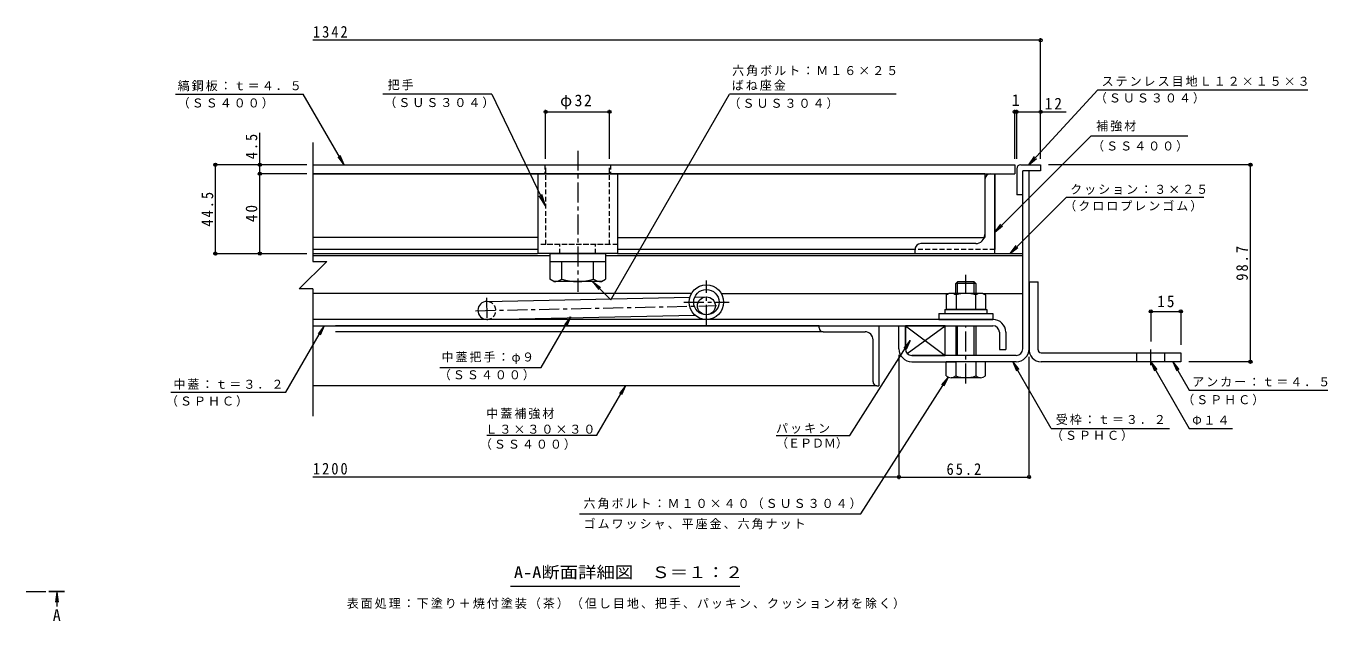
# Model space of a CAD drawing. Units: millimetres on the paper, enlarged 10 times, with parts at other scales. Extents: x -2620 to 2719, y -1962 to 1598.
# Drawn here: x -543 to 2719, y 108 to 1598 of the extents above; entities that cross this region are included whole.
import ezdxf
from ezdxf.enums import TextEntityAlignment as Align

# ---------------------------------------------------------------- set-up
doc = ezdxf.new("R2010")
doc.units = ezdxf.units.MM
doc.header["$LTSCALE"] = 10
doc.header["$PDMODE"] = 32
doc.header["$PDSIZE"] = 8
doc.linetypes.add('CHAIN1', pattern=[8, 5, -1, 1, -1])
doc.linetypes.add('DASHED1', pattern=[1.8, 1.2, -0.6])
for name, color, linetype, lineweight in [('0-2_仕上', 3, 'Continuous', 9), ('0-5_寸法', 7, 'Continuous', 9), ('D-1', 2, 'Continuous', 9), ('D-2', 3, 'Continuous', 9), ('D-3', 4, 'Continuous', 9), ('D-5', 7, 'Continuous', 9), ('D-6', 6, 'Continuous', 9), ('D-7', 5, 'Continuous', 5), ('D-8', 5, 'Continuous', 5), ('D-9', 134, 'Continuous', 5), ('D-A', 3, 'Continuous', 9), ('D-B', 6, 'Continuous', 9), ('D-C', 2, 'Continuous', 9), ('D-E', 3, 'Continuous', 9), ('D-F', 7, 'Continuous', 9)]:
    doc.layers.add(name, color=color, linetype=linetype, lineweight=lineweight)
doc.styles.add('ＭＳ ゴシック', font='')
doc.styles.get('ＭＳ ゴシック').set_extended_font_data('MS Gothic')

msp = doc.modelspace()

# ---------------------------------------------------------------- linework, layer by layer
at = {"layer": '0-2_仕上', "color": 4, "linetype": 'CHAIN1'}
msp.add_line((-543.28, 181.83), (-486.29, 181.83), dxfattribs=at)
at = {"layer": '0-2_仕上', "color": 4}
for q in [(-469.55, 155.04), (-463.02, 155.04), (-466.29, 144.23)]:
    msp.add_line((-466.29, 179.83), q, dxfattribs=at)
msp.add_solid([(-446.29, 179.83), (-446.29, 183.83), (-486.29, 179.83), (-486.29, 183.83)], dxfattribs=at)
at = {"layer": 'D-1'}
for p, q in [((1969.73, 1235.81), (1953.73, 1235.81)), ((1953.73, 789.31), (1953.73, 1235.81)), ((1969.73, 789.31), (1969.73, 1235.81)), ((1659.73, 789.31), (1659.73, 847.31)), ((1937.73, 773.31), (1675.73, 773.31)), ((1675.73, 757.31), (1786.23, 757.31)), ((1937.73, 757.31), (1836.23, 757.31))]:
    msp.add_line(p, q, dxfattribs=at)
msp.add_lwpolyline([(1643.73, 789.31), (1643.73, 847.31), (1659.73, 847.31)], dxfattribs=at)
for centre, radius, start, end in [((1675.73, 789.31), 32, 180, 270), ((1675.73, 789.31), 16, 180, 270), ((1937.73, 789.31), 16, 270, 0), ((1937.73, 789.31), 32, 270, 0)]:
    msp.add_arc(centre, radius, start, end, dxfattribs=at)
at = {"layer": 'D-2'}
for p, q in [((175.57, 1250.81), (1933.73, 1250.81)), ((1933.73, 1250.81), (1933.73, 1228.31)), ((175.57, 1228.31), (1933.73, 1228.31))]:
    msp.add_line(p, q, dxfattribs=at)
at = {"layer": 'D-2', "linetype": 'DASHED1'}
for p, q in [((756.23, 1250.81), (756.23, 1228.31)), ((921.23, 1250.81), (921.23, 1228.31))]:
    msp.add_line(p, q, dxfattribs=at)
at = {"layer": 'D-2', "linetype": 'CHAIN1'}
for p, q in [((1161.23, 849.82), (1161.23, 960.8)), ((1104.49, 906.56), (1217.97, 906.56))]:
    msp.add_line(p, q, dxfattribs=at)
at = {"layer": 'D-2'}
for radius in [43.25, 31.75]:
    msp.add_circle((1161.23, 906.56), radius, dxfattribs=at)
at = {"layer": 'D-3'}
for p, q in [((1938.73, 1240.81), (1938.73, 1175.81)), ((1948.73, 1250.81), (1998.73, 1250.81)), ((1953.73, 1175.81), (1953.73, 1235.81)), ((1953.73, 1175.81), (1938.73, 1175.81))]:
    msp.add_line(p, q, dxfattribs=at)
msp.add_lwpolyline([(1998.73, 1250.81), (1998.73, 1235.81), (1953.73, 1235.81)], dxfattribs=at)
msp.add_arc((1948.73, 1240.81), 10, 90, 180, dxfattribs=at)
at = {"layer": 'D-5'}
for p, q in [((2142.28, 1438.21), (1968.76, 1250.81)), ((2142.28, 1438.21), (2668.12, 1438.21)), ((-168.62, 1427.49), (151.19, 1427.49)), ((253.74, 1250.81), (151.19, 1427.49)), ((623.97, 1427.49), (350.71, 1427.49)), ((623.97, 1427.49), (758.48, 1147.99)), ((922.11, 912.53), (1219.42, 1427.49)), ((1636.41, 1427.49), (1219.42, 1427.49)), ((42.46, 1250.81), (42.46, 1330.59)), ((2367.71, 1322.67), (2124.15, 1322.67)), ((253.74, 1250.81), (244.12, 1273.89)), ((253.74, 1250.81), (238.48, 1270.61)), ((1968.76, 1250.81), (1983.21, 1271.21)), ((1968.76, 1250.81), (1987.99, 1266.78)), ((758.48, 1147.99), (749.11, 1176.49)), ((758.48, 1147.99), (742.05, 1173.1)), ((2063.14, 1169.32), (1922.13, 1028.31)), ((2063.14, 1169.32), (2407.68, 1169.32)), ((1883.73, 1082.24), (1903.56, 1097.46)), ((1922.13, 1028.31), (1937.35, 1048.15)), ((1922.13, 1028.31), (1941.97, 1043.53)), ((876.33, 958.31), (891.55, 938.48)), ((821.24, 869.96), (805.98, 850.16)), ((821.24, 869.96), (811.62, 846.89)), ((107.23, 681.49), (203.48, 847.31)), ((203.48, 847.31), (188.21, 827.51)), ((203.48, 847.31), (193.86, 824.24)), ((1520.49, 572.19), (1672.22, 810.29)), ((1672.22, 810.29), (1656.14, 791.14)), ((1672.22, 810.29), (1661.65, 787.64)), ((1928.9, 757.31), (1938.47, 734.21)), ((2274.73, 757.31), (2284.3, 734.21)), ((2274.73, 757.31), (2289.95, 737.48)), ((2274.73, 757.31), (2371.14, 590.32)), ((2330.03, 757.31), (2371.14, 686.1)), ((2330.03, 757.31), (2339.59, 734.21)), ((2330.03, 757.31), (2345.25, 737.48)), ((1548.27, 376.18), (1766.68, 718.94)), ((1766.68, 718.94), (1750.61, 699.79)), ((1766.68, 718.94), (1756.11, 696.28)), ((886.53, 573.36), (958.47, 697.31)), ((958.47, 697.31), (943.2, 677.51)), ((958.47, 697.31), (948.85, 674.24)), ((2371.14, 686.1), (2718.58, 686.1)), ((-180.49, 681.49), (107.23, 681.49)), ((2025.31, 590.32), (2321.65, 590.32)), ((2371.14, 590.32), (2479.19, 590.32)), ((611.23, 573.36), (886.53, 573.36)), ((1335.92, 572.19), (1520.49, 572.19)), ((843.4, 376.18), (1548.27, 376.18)), ((1245.24, 193.97), (670.24, 193.97))]:
    msp.add_line(p, q, dxfattribs=at)
for points in [[(2124.15, 1322.67), (1883.73, 1082.24), (1898.95, 1102.08)], [(922.11, 912.53), (876.33, 958.31), (896.16, 943.09)], [(493.85, 743.05), (747.58, 743.05), (821.24, 869.96)], [(2025.31, 590.32), (1928.9, 757.31), (1944.12, 737.48)]]:
    msp.add_lwpolyline(points, dxfattribs=at)
at = {"layer": 'D-6'}
for p, q in [((175.57, 1028.31), (738.48, 1028.31)), ((175.57, 1023.31), (768.48, 1023.31)), ((908.48, 1023.31), (1953.73, 1023.31)), ((938.48, 1028.31), (1953.73, 1028.31)), ((1123.85, 928.31), (175.57, 928.31)), ((610.76, 908.3), (1119.79, 918.95)), ((1132.11, 919.21), (1160.76, 919.81)), ((1198.61, 928.31), (1768.73, 928.31)), ((1853.73, 928.31), (1953.73, 928.31)), ((611.7, 863.32), (1132.53, 874.2)), ((1161.23, 874.81), (1161.7, 874.82)), ((1659.73, 847.31), (1659.73, 789.31)), ((1664.25, 778.17), (1759.73, 847.31))]:
    msp.add_line(p, q, dxfattribs=at)
at = {"layer": 'D-6', "linetype": 'CHAIN1'}
for p, q in [((610.57, 917.31), (611.82, 857.44)), ((582.71, 885.22), (1186.51, 897.84))]:
    msp.add_line(p, q, dxfattribs=at)
at = {"layer": 'D-6'}
msp.add_lwpolyline([(1675.73, 773.31), (1759.73, 773.31), (1759.73, 847.31), (1659.73, 847.31), (1759.73, 773.31)], dxfattribs=at)
msp.add_circle((1161.23, 897.31), 22.5, dxfattribs=at)
msp.add_arc((611.23, 885.81), 22.5, 90, 270, dxfattribs=at)
at = {"layer": 'D-6', "linetype": 'DASHED1'}
msp.add_arc((611.23, 885.81), 22.5, 270, 90, dxfattribs=at)
at = {"layer": 'D-7'}
for p, q in [((738.73, 1228.31), (738.73, 1028.31)), ((938.73, 1228.31), (938.73, 1028.31)), ((938.73, 1028.31), (738.73, 1028.31)), ((1790.29, 957.31), (1786.23, 953.25)), ((1836.23, 953.25), (1786.23, 953.25)), ((1786.23, 928.31), (1786.23, 953.25)), ((1832.17, 957.31), (1790.29, 957.31)), ((1790.29, 928.31), (1790.29, 957.31)), ((1832.17, 957.31), (1836.23, 953.25)), ((1832.17, 928.31), (1832.17, 957.31)), ((1836.23, 953.25), (1836.23, 929.81)), ((1836.23, 953.25), (1836.23, 928.31)), ((1786.23, 847.31), (1786.23, 773.31)), ((1790.29, 773.31), (1790.29, 847.31)), ((1832.17, 773.31), (1832.17, 847.31)), ((1836.23, 847.31), (1836.23, 773.31)), ((1860.23, 757.31), (1762.23, 757.31)), ((1762.23, 721.78), (1762.23, 757.31)), ((1786.23, 757.31), (1786.23, 721.78)), ((1836.23, 757.31), (1836.23, 721.78)), ((1860.23, 721.78), (1860.23, 757.31)), ((1848.23, 717.31), (1774.23, 717.31))]:
    msp.add_line(p, q, dxfattribs=at)
at = {"layer": 'D-7', "linetype": 'DASHED1'}
for p, q in [((938.73, 1050.81), (738.73, 1050.81)), ((793.73, 1028.31), (793.73, 1050.81)), ((883.73, 1028.31), (883.73, 1050.81))]:
    msp.add_line(p, q, dxfattribs=at)
at = {"layer": 'D-7', "linetype": 'CHAIN1'}
for p, q in [((1811.23, 928.31), (1811.23, 974.97)), ((1811.23, 702.92), (1811.23, 847.31))]:
    msp.add_line(p, q, dxfattribs=at)
at = {"layer": 'D-7', "color": 2, "lineweight": 9}
for p, q in [((1762.15, 924.51), (1768.73, 928.31)), ((1762.15, 924.51), (1762.15, 888.31)), ((1853.73, 928.31), (1768.73, 928.31)), ((1786.69, 924.51), (1786.69, 888.31)), ((1835.77, 924.51), (1835.77, 888.31))]:
    msp.add_line(p, q, dxfattribs=at)
at = {"layer": 'D-7', "color": 6, "lineweight": 9}
for p, q in [((1758.73, 888.31), (1758.73, 878.31)), ((1758.73, 878.31), (1863.73, 878.31))]:
    msp.add_line(p, q, dxfattribs=at)
at = {"layer": 'D-7', "color": 134}
for p, q in [((1743.73, 878.31), (1743.73, 863.31)), ((1743.73, 878.31), (1878.73, 878.31)), ((1743.73, 863.31), (1878.73, 863.31)), ((1878.73, 878.31), (1878.73, 863.31))]:
    msp.add_line(p, q, dxfattribs=at)
at = {"layer": 'D-7', "color": 2, "lineweight": 9}
msp.add_lwpolyline([(1853.73, 928.31), (1860.3, 924.51), (1860.3, 888.31), (1762.15, 888.31)], dxfattribs=at)
at = {"layer": 'D-7', "color": 6, "lineweight": 9}
msp.add_lwpolyline([(1758.73, 888.31), (1863.73, 888.31), (1863.73, 878.31)], dxfattribs=at)
at = {"layer": 'D-7', "color": 2, "lineweight": 9}
for centre, radius, start, end in [((1776.64, 899.43), 28.97, 94.38438, 120), ((1773.66, 904.11), 24.21, 57.42749, 88.18784), ((1811.23, 847.11), 81.2, 72.41188, 107.5881), ((1848.8, 904.11), 24.21, 91.81215, 122.57249), ((1845.82, 899.43), 28.97, 59.99998, 85.6156)]:
    msp.add_arc(centre, radius, start, end, dxfattribs=at)
at = {"layer": 'D-7'}
for centre, radius, start, end in [((1774.23, 735.64), 18.33, 229.1022, 310.89809), ((1811.23, 789.39), 72.08, 249.70546, 290.29454), ((1848.23, 735.64), 18.33, 229.10191, 310.8978)]:
    msp.add_arc(centre, radius, start, end, dxfattribs=at)
at = {"layer": 'D-8'}
for p, q in [((175.57, 1228.31), (1883.73, 1228.31)), ((1883.73, 1228.31), (1883.73, 1038.31)), ((738.73, 1038.31), (175.57, 1038.31)), ((1683.73, 1038.31), (938.73, 1038.31))]:
    msp.add_line(p, q, dxfattribs=at)
at = {"layer": 'D-8', "linetype": 'DASHED1'}
msp.add_line((1883.73, 1038.31), (1683.73, 1038.31), dxfattribs=at)
at = {"layer": 'D-9'}
for p, q in [((1858.73, 1213.31), (1858.73, 1075.81)), ((1873.73, 1228.31), (1883.73, 1228.31)), ((1883.73, 1028.31), (1883.73, 1228.31)), ((1836.23, 1053.31), (1698.73, 1053.31)), ((1683.73, 1038.31), (1683.73, 1028.31)), ((1683.73, 1028.31), (1883.73, 1028.31)), ((769.23, 1008.31), (769.23, 963.94)), ((798.73, 963.8), (798.73, 1008.31)), ((878.73, 963.8), (878.73, 1008.31)), ((908.23, 1008.31), (908.23, 963.8)), ((778.77, 958.43), (769.23, 963.94)), ((898.73, 958.31), (778.98, 958.31)), ((898.73, 958.31), (908.23, 963.8))]:
    msp.add_line(p, q, dxfattribs=at)
for centre, radius, start, end in [((1873.73, 1213.31), 15, 90, 180), ((1698.73, 1038.31), 15, 90, 180), ((1836.23, 1075.81), 22.5, 270, 0), ((780.02, 992.82), 34.53, 267.86055, 302.81094), ((838.73, 1106.91), 148.6, 254.38446, 285.61554), ((897.44, 992.82), 34.53, 237.18906, 272.13945)]:
    msp.add_arc(centre, radius, start, end, dxfattribs=at)
at = {"layer": 'D-A'}
for p, q in [((1879.23, 863.31), (175.57, 863.31)), ((175.57, 847.31), (1879.23, 847.31)), ((1895.23, 831.31), (1895.23, 788.31)), ((1911.23, 831.31), (1911.23, 788.31)), ((1895.23, 788.31), (1911.23, 788.31))]:
    msp.add_line(p, q, dxfattribs=at)
for radius in [32, 16]:
    msp.add_arc((1879.23, 831.31), radius, 0, 90, dxfattribs=at)
at = {"layer": 'D-B', "color": 4}
for p, q in [((1858.73, 1228.31), (175.57, 1228.31)), ((1858.73, 1228.31), (1858.73, 1068.31)), ((738.73, 1068.31), (175.57, 1068.31)), ((938.73, 1068.31), (1858.73, 1068.31))]:
    msp.add_line(p, q, dxfattribs=at)
at = {"layer": 'D-B'}
for p, q in [((1443.73, 847.31), (232.1, 847.31)), ((1453.73, 832.31), (232.1, 832.31)), ((1443.73, 847.31), (1593.73, 847.31)), ((1443.73, 842.31), (1443.73, 847.31)), ((1453.73, 832.31), (1558.73, 832.31)), ((1593.73, 847.31), (1593.73, 697.31)), ((1578.73, 707.31), (1578.73, 812.31)), ((1588.73, 697.31), (175.57, 697.31)), ((1588.73, 697.31), (1593.73, 697.31))]:
    msp.add_line(p, q, dxfattribs=at)
for centre, radius, start, end in [((1453.73, 842.31), 10, 180, 270), ((1558.73, 812.31), 20, 0, 90), ((1588.73, 707.31), 10, 180, 270)]:
    msp.add_arc(centre, radius, start, end, dxfattribs=at)
at = {"layer": 'D-C', "linetype": 'CHAIN1'}
msp.add_line((838.98, 1285.99), (838.98, 932.68), dxfattribs=at)
at = {"layer": 'D-C', "linetype": 'DASHED1'}
for p in [(758.73, 1250.81), (918.73, 1050.81)]:
    msp.add_line(p, (918.73, 1250.81), dxfattribs=at)
at = {"layer": 'D-C', "color": 134, "lineweight": 5}
for p, q in [((768.73, 1028.31), (908.73, 1028.31)), ((908.73, 1028.31), (908.73, 1008.31))]:
    msp.add_line(p, q, dxfattribs=at)
at = {"layer": 'D-C', "linetype": 'DASHED1'}
msp.add_lwpolyline([(918.73, 1050.81), (758.73, 1050.81), (758.73, 1250.81)], dxfattribs=at)
at = {"layer": 'D-C', "color": 134, "lineweight": 5}
msp.add_lwpolyline([(768.73, 1028.31), (768.73, 1008.31), (908.73, 1008.31)], dxfattribs=at)
at = {"layer": 'D-E'}
for p, q in [((1969.73, 957.32), (1969.73, 789.31)), ((1969.73, 957.32), (1992.23, 957.32)), ((1992.23, 787.31), (1992.23, 957.32)), ((1999.73, 779.81), (2349.73, 779.81)), ((2349.73, 757.31), (1999.73, 757.31)), ((2239.73, 757.31), (2239.73, 779.81)), ((2309.73, 757.31), (2309.73, 779.81)), ((2349.73, 779.81), (2349.73, 757.31))]:
    msp.add_line(p, q, dxfattribs=at)
at = {"layer": 'D-E', "linetype": 'CHAIN1'}
msp.add_line((2274.73, 748.58), (2274.73, 788.02), dxfattribs=at)
at = {"layer": 'D-E'}
for radius, start in [(30, 176.17647), (7.5, 180.00027)]:
    msp.add_arc((1999.73, 787.31), radius, start, 270, dxfattribs=at)
at = {"layer": 'D-F'}
for p, q in [((1998.73, 1265.81), (1998.73, 1567.78)), ((1998.73, 1562.78), (175.57, 1562.78)), ((758.48, 1265.81), (758.48, 1388.43)), ((758.48, 1383.43), (918.48, 1383.43)), ((918.48, 1265.81), (918.48, 1388.43)), ((1933.73, 1265.81), (1933.73, 1388.43)), ((1933.73, 1383.43), (1938.73, 1383.43)), ((1938.73, 1265.81), (1938.73, 1388.43)), ((1938.73, 1383.43), (2063.08, 1383.43)), ((175.57, 1306.57), (175.57, 1008.47)), ((160.57, 1250.81), (-71.97, 1250.81)), ((-68.97, 1028.31), (-68.97, 1250.81)), ((42.46, 1228.31), (42.46, 1250.81)), ((2527.36, 1250.81), (2018.73, 1250.81)), ((2524.36, 757.31), (2524.36, 1250.81)), ((160.57, 1228.31), (37.46, 1228.31)), ((42.46, 1028.31), (42.46, 1228.31)), ((-71.97, 1028.31), (160.57, 1028.31)), ((175.57, 939.66), (141.17, 939.66)), ((175.57, 939.66), (175.57, 620.77)), ((2274.73, 886.56), (2274.73, 808.02)), ((2274.73, 883.56), (2349.73, 883.56)), ((2349.73, 886.56), (2349.73, 799.81)), ((1643.72, 774.31), (1643.72, 463.41)), ((1969.73, 465.41), (1969.73, 769.31)), ((2527.36, 757.31), (2369.73, 757.31)), ((1643.72, 468.41), (175.57, 468.41)), ((1643.72, 468.41), (1969.73, 468.41))]:
    msp.add_line(p, q, dxfattribs=at)
msp.add_lwpolyline([(175.57, 1008.47), (209.98, 1008.47), (141.17, 939.66)], dxfattribs=at)
for p in [(1998.73, 1562.78), (758.48, 1383.43), (918.48, 1383.43), (1933.73, 1383.43), (1938.73, 1383.43), (1998.73, 1383.43), (-68.97, 1250.81), (42.46, 1250.81), (2524.36, 1250.81), (42.46, 1228.31), (-68.97, 1028.31), (42.46, 1028.31), (2274.73, 883.56), (2349.73, 883.56), (2524.36, 757.31), (1643.72, 468.41), (1969.73, 468.41)]:
    msp.add_point(p, dxfattribs=at)

# ---------------------------------------------------------------- texts
at = {"layer": '0-5_寸法', "color": 2, "style": 'ＭＳ ゴシック'}
msp.add_text('A', height=29.33, dxfattribs=at).set_placement((-476.29, 99.13), align=Align.BOTTOM_LEFT)
at = {"layer": 'D-5', "style": 'ＭＳ ゴシック'}
msp.add_text('（ＥＰＤＭ）', height=21.99, dxfattribs=at).set_placement((1335.92, 535.63), align=Align.BOTTOM_LEFT)
at = {"layer": 'D-5', "color": 2, "style": 'ＭＳ ゴシック', "width": 1.15}
msp.add_text('A-A断面詳細図\u3000Ｓ＝１：２', height=29.33, dxfattribs=at).set_placement((678.99, 206.47), align=Align.BOTTOM_LEFT)
at = {"layer": 'D-5', "char_height": 21.99, "attachment_point": 7, "style": 'ＭＳ ゴシック'}
for s, insert in [('\\T1.17;六角ボルト：Ｍ１６×２５', (1225.95, 1472.84)), ('\\T1.17;ステンレス目地Ｌ１２×１５×３', (2151.47, 1446.38)), ('\\T1.17;縞鋼板：ｔ＝４．５', (-163.29, 1435.04)), ('\\T1.17;把手', (362.81, 1437.33)), ('\\T1.17;ばね座金', (1224.9, 1436.12)), ('\\T1.17;（ＳＳ４００）', (-163.29, 1391.37)), ('\\T1.17;（ＳＵＳ３０４）', (354.4, 1392.42)), ('\\T1.17;（ＳＵＳ３０４）', (1216.64, 1390.56)), ('\\T1.17;（ＳＵＳ３０４）', (2134.63, 1403.94)), ('\\T1.17;補強材', (2137.91, 1334.15)), ('\\T1.17;（ＳＳ４００）', (2127.71, 1283.62)), ('\\T1.17;クッション：３×２５', (2072.69, 1175.65)), ('\\T1.17;（クロロプレンゴム）', (2057.87, 1133.55)), ('\\T1.17;中蓋把手：φ９', (497.57, 751.93)), ('\\T1.17;（ＳＳ４００）', (490.92, 710.39)), ('\\T1.17;アンカー：ｔ＝４．５', (2378.44, 694.62)), ('\\T1.17;中蓋：ｔ＝３．２', (-174.06, 687.18)), ('\\T1.17;（ＳＰＨＣ）', (-192.73, 644.62)), ('\\T1.17;（ＳＰＨＣ）', (2353.46, 648.02)), ('\\T1.17;中蓋補強材', (609.94, 613.86)), ('\\T1.17;受枠：ｔ＝３．２', (2036.81, 598.88)), ('\\T1.17;Φ１４', (2378.44, 598.84)), ('\\T1.17;Ｌ３×３０×３０', (607.6, 576.67)), ('\\T1.17;パッキン', (1335.92, 577.01)), ('\\T1.17;（ＳＰＨＣ）', (2024.65, 558.73)), ('\\T1.17;（ＳＳ４００）', (593.76, 536.54)), ('\\T1.17;六角ボルト：Ｍ１０×４０（ＳＵＳ３０４）', (853.54, 388.2)), ('\\T1.17;ゴムワッシャ、平座金、六角ナット', (853.54, 337.38)), ('\\T1.17;表面処理：下塗り＋焼付塗装（茶）（但し目地、把手、パッキン、クッション材を除く）', (260.24, 137.84))]:
    msp.add_mtext(s, dxfattribs=dict(at, insert=insert))
at = {"layer": 'D-F', "color": 2, "style": 'ＭＳ ゴシック'}
msp.add_text('1', height=29.33, dxfattribs=at).set_placement((1926.23, 1389.43), align=Align.BOTTOM_LEFT)
at = {"layer": 'D-F', "color": 2, "char_height": 29.33, "attachment_point": 7, "style": 'ＭＳ ゴシック'}
for s, insert in [('\\T1.28;\\W0.9;1342', (175.57, 1568.78)), ('\\T1.19;φ32', (794.73, 1389.43)), ('\\T1.27;\\W0.95;12', (2009.01, 1389.43)), ('\\T1.27;\\W0.95;15', (2290.98, 893.56)), ('\\T1.28;\\W0.9;1200', (175.57, 474.41)), ('\\T1.28;\\W0.9;65.2', (1762.98, 473.41))]:
    msp.add_mtext(s, dxfattribs=dict(at, insert=insert))
at = {"layer": 'D-F', "color": 2, "char_height": 29.33, "attachment_point": 7, "rotation": 90, "style": 'ＭＳ ゴシック'}
for s, insert in [('\\T1.27;\\W0.9;4.5', (36.46, 1264.6)), ('\\T1.28;\\W0.9;44.5', (-73.97, 1095.81)), ('\\T1.27;\\W0.95;40', (36.46, 1107.06)), ('\\T1.28;\\W0.9;98.7', (2518.36, 960.31))]:
    msp.add_mtext(s, dxfattribs=dict(at, insert=insert))

doc.saveas('drawing.dxf')
